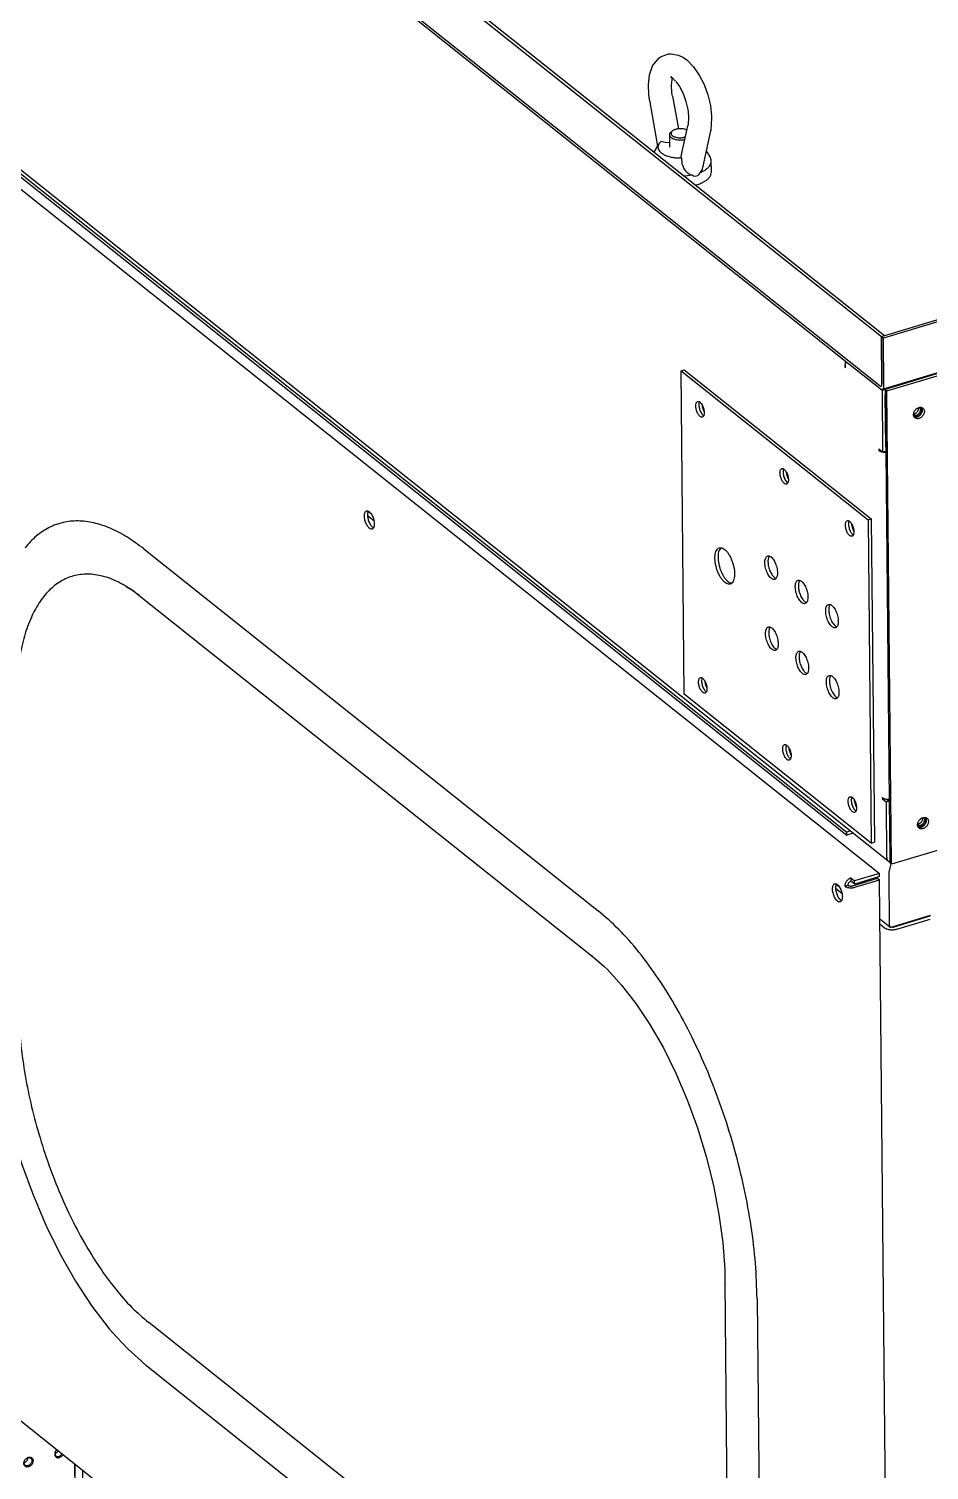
# Model space of a CAD drawing. Header units: millimetres. Extents: x -4653 to 8979, y -13943 to 4840.
# Drawn here: x 4780 to 5279, y -1899 to -1101 of the extents above; entities that cross this region are included whole.
import ezdxf

# ---------------------------------------------------------------- set-up
doc = ezdxf.new("R2010")
doc.units = ezdxf.units.MM

# ---------------------------------------------------------------- blocks, each defined once
blk = doc.blocks.new('GUARNIZIONE__258', base_point=(4756.93, -2059.38))
at = {"color": 7, "linetype": 'Continuous'}
for p, q in [((4773.79, -1394.48), (4771.58, -1398.08)), ((4775.08, -1392.53), (4773.79, -1394.48)), ((4843.68, -1388.91), (5095.41, -1589.39)), ((4771.58, -1398.08), (4766.13, -1410.26)), ((4766.13, -1410.26), (4761.93, -1423.58)), ((4833.95, -1409.86), (4837.63, -1411.93)), ((4837.63, -1411.93), (4838.86, -1412.84)), ((4838.86, -1412.84), (4841.18, -1414.7)), ((4841.18, -1414.7), (5092.91, -1615.18)), ((4761.93, -1423.58), (4758.95, -1438.01)), ((4758.93, -1438.21), (4757.47, -1453.47)), ((4758.95, -1438.01), (4758.93, -1438.21)), ((4757.34, -1457.34), (4756.93, -1469.76)), ((4757.41, -1456.21), (4757.34, -1457.34)), ((4757.47, -1453.47), (4757.41, -1456.21)), ((4758.54, -1632.23), (4756.93, -1469.76)), ((4774.26, -1641.19), (4772.66, -1478.72)), ((5092.91, -1615.18), (5098.45, -1620.02)), ((5098.45, -1620.02), (5100.53, -1621.9)), ((5100.53, -1621.9), (5105.33, -1627.25)), ((5105.33, -1627.25), (5108.35, -1630.45)), ((4758.54, -1632.23), (4758.8, -1637.17)), ((5108.35, -1630.45), (5116.29, -1640.57)), ((4758.8, -1637.17), (4758.9, -1638.01)), ((4758.9, -1638.01), (4758.97, -1640.65)), ((4758.97, -1640.65), (4760.28, -1657.92)), ((5116.29, -1640.57), (5124.04, -1652.21)), ((4760.28, -1657.92), (4762.68, -1675.62)), ((5124.04, -1652.21), (5131.44, -1665.15)), ((5131.44, -1665.15), (5138.37, -1679.17)), ((4762.68, -1675.62), (4766.14, -1693.55)), ((5138.37, -1679.17), (5144.7, -1694.05)), ((4766.14, -1693.55), (4770.6, -1711.51)), ((5144.7, -1694.05), (5150.34, -1709.56)), ((4770.6, -1711.51), (4776.03, -1729.28)), ((5150.34, -1709.56), (5155.19, -1725.45)), ((4776.03, -1729.28), (4782.34, -1746.65)), ((5155.19, -1725.45), (5159.17, -1741.48)), ((4782.34, -1746.65), (4789.48, -1763.43)), ((5159.17, -1741.48), (5162.24, -1757.4)), ((4789.48, -1763.43), (4797.35, -1779.4)), ((5162.24, -1757.4), (5164.34, -1772.96)), ((4797.35, -1779.4), (4805.89, -1794.41)), ((5164.34, -1772.96), (5165.44, -1787.91)), ((4805.89, -1794.41), (4815, -1808.28)), ((5165.56, -1792.91), (5165.43, -1795.08)), ((5165.43, -1795.08), (5167.03, -1957.55)), ((5165.44, -1787.91), (5165.56, -1792.91)), ((4815, -1808.28), (4824.61, -1820.87)), ((5183.36, -1804.14), (5184.96, -1966.61)), ((5098.14, -2017.84), (4846.41, -1817.37)), ((4824.61, -1820.87), (4828.37, -1825.08)), ((4828.37, -1825.08), (4834.81, -1831.94)), ((4834.81, -1831.94), (4842.38, -1838.6)), ((4842.38, -1838.6), (4845.39, -1841.52)), ((5097.13, -2042), (4845.39, -1841.52)), ((5167.11, -1961.29), (5166.81, -1971.09)), ((5167.03, -1957.55), (5167.11, -1961.29)), ((5166.81, -1971.09), (5165.43, -1983.23)), ((5165.42, -1983.39), (5163.41, -1994.23)), ((5165.43, -1983.23), (5165.42, -1983.39)), ((5163.41, -1994.23), (5160.6, -2003.36)), ((5159.76, -2005.1), (5158.37, -2007.93)), ((5160.6, -2003.36), (5159.76, -2005.1)), ((5097.13, -2042), (5100.24, -2044.05)), ((5100.24, -2044.05), (5102.77, -2045.92)), ((5102.77, -2045.92), (5114.09, -2052.88)), ((5114.09, -2052.88), (5114.89, -2053.34)), ((5114.89, -2053.34), (5116.82, -2054.1)), ((5116.82, -2054.1), (5118.96, -2054.96))]:
    blk.add_line(p, q, dxfattribs=at)
for points in [[(4843.68, -1388.91), (4834.27, -1382.28), (4824.99, -1377.46), (4815.95, -1374.51), (4807.26, -1373.46), (4799.02, -1374.34), (4791.32, -1377.12), (4784.26, -1381.77), (4777.93, -1388.25)], [(4838.32, -1412.48), (4829.46, -1407.24), (4820.83, -1404.03), (4812.56, -1402.9), (4804.79, -1403.86), (4797.63, -1406.92), (4791.2, -1412.01), (4785.6, -1419.05), (4780.92, -1427.94), (4777.24, -1438.53), (4774.61, -1450.66), (4773.08, -1464.13), (4772.66, -1478.72)], [(4839.96, -1413.57), (4840.55, -1414.16), (4841.18, -1414.7)], [(5183.36, -1804.14), (5182.43, -1784.51), (5180.04, -1764.04), (5176.22, -1743.08), (5171.05, -1721.98), (5164.6, -1701.11), (5157, -1680.82), (5148.37, -1661.47), (5138.86, -1643.37), (5128.63, -1626.85), (5117.85, -1612.18), (5106.72, -1599.62), (5095.41, -1589.39)], [(5091.7, -1614.04), (5092.28, -1614.63), (5092.91, -1615.18)], [(4774.26, -1641.19), (4775.03, -1657.29), (4776.99, -1674.09), (4780.12, -1691.29), (4784.36, -1708.59), (4789.65, -1725.72), (4795.88, -1742.36), (4802.96, -1758.24), (4810.77, -1773.08), (4819.16, -1786.63), (4828, -1798.66), (4837.13, -1808.97), (4846.41, -1817.37)], [(5165.43, -1795.08), (5165.48, -1795.76), (5165.64, -1796.43)], [(5167.03, -1957.55), (5167.09, -1958.23), (5167.25, -1958.9)], [(5114.89, -2053.34), (5124.64, -2057.23), (5134.04, -2058.95), (5142.95, -2058.5), (5151.27, -2055.87), (5158.86, -2051.1), (5165.65, -2044.26), (5171.52, -2035.44), (5176.4, -2024.75), (5180.23, -2012.35), (5182.96, -1998.4), (5184.54, -1983.08), (5184.96, -1966.61)], [(5098.14, -2017.84), (5107.9, -2024.49), (5117.46, -2028.72), (5126.62, -2030.47), (5135.22, -2029.7), (5143.09, -2026.41), (5150.08, -2020.69), (5156.05, -2012.63), (5160.9, -2002.38)]]:
    blk.add_spline(points, degree=3, dxfattribs=at)
blk = doc.blocks.new('MNTVETRI000041_A__259', base_point=(4756.93, -2059.38))
blk.add_blockref('GUARNIZIONE__258', (4756.93, -2059.38))
blk = doc.blocks.new('LAMIERA_Fe_Sp_2_SV_1465x1570_1_1__261', base_point=(4476.37, -1547.44))
at = {"color": 7, "linetype": 'Continuous'}
for p, q in [((4476.37, -943.03), (4476.63, -942.95)), ((4476.37, -943.03), (5233.12, -1545.7)), ((4476.37, -943.03), (4476.39, -944.78)), ((4476.39, -944.78), (5233.14, -1547.44)), ((5235.05, -1545.12), (5233.12, -1545.7)), ((5233.14, -1547.44), (5233.12, -1545.7)), ((5236.64, -1546.39), (5233.14, -1547.44))]:
    blk.add_line(p, q, dxfattribs=at)
blk = doc.blocks.new('PANNELLO_DISTRIBUZIONE_FILTRAZIONE_ARIA__262', base_point=(4476.37, -1554.81))
blk.add_blockref('LAMIERA_Fe_Sp_2_SV_1465x1570_1_1__261', (4476.37, -1547.44))
blk = doc.blocks.new('LAMIERA_Fe_Sp_2_SV_843x1075__267', base_point=(4704.58, -2280.32))
at = {"color": 7, "linetype": 'Continuous'}
for p, q in [((4722.23, -1147.5), (5251.08, -1568.66)), ((4967.86, -1368.45), (4968.13, -1368.09)), ((4970.81, -1377.22), (4969.77, -1376.38)), ((5235.32, -1571.15), (5237.39, -1572.8)), ((5235.32, -1571.15), (5235.34, -1572.9)), ((5236.39, -1575.47), (5250.08, -1571.33)), ((5251.08, -1568.66), (5237.39, -1572.8)), ((5251.1, -1570.41), (5237.41, -1574.55)), ((5237.43, -1576.29), (5251.11, -1572.16)), ((5250.08, -1571.33), (5251.11, -1572.16)), ((5251.1, -1570.41), (5251.08, -1568.66)), ((5258.03, -2272.69), (5251.11, -1572.16)), ((5227.1, -1574.91), (5227.37, -1574.54)), ((5231.93, -1575.68), (5233.65, -1575.16)), ((5237.41, -1574.55), (5235.34, -1572.9)), ((5237.41, -1574.55), (5237.39, -1572.8)), ((5230.06, -1583.67), (5229.01, -1582.84)), ((4753.41, -1854.09), (4935.22, -1998.88))]:
    blk.add_line(p, q, dxfattribs=at)
for points in [[(4970.14, -1377.93), (4970.63, -1377.63), (4971.01, -1377.04), (4971.25, -1376.22), (4971.34, -1375.2), (4971.26, -1374.05), (4971.04, -1372.84), (4970.67, -1371.63), (4970.19, -1370.49), (4969.61, -1369.49), (4968.97, -1368.7), (4968.32, -1368.14), (4967.68, -1367.87), (4967.1, -1367.88), (4966.6, -1368.19), (4966.22, -1368.78), (4965.98, -1369.6), (4965.9, -1370.62), (4965.97, -1371.77), (4966.19, -1372.98), (4966.56, -1374.19), (4967.05, -1375.33), (4967.62, -1376.33), (4968.26, -1377.12), (4968.91, -1377.68), (4969.55, -1377.95), (4970.14, -1377.93)], [(4967.86, -1368.45), (4967.67, -1369.26), (4967.61, -1370.23), (4967.69, -1371.3), (4967.9, -1372.43), (4968.23, -1373.56), (4968.67, -1374.63)], [(4968.67, -1374.63), (4969.19, -1375.58), (4969.77, -1376.38)], [(5235.32, -1571.15), (5234.65, -1571.42), (5234.01, -1571.81), (5233.43, -1572.31), (5232.91, -1572.9), (5232.49, -1573.56), (5232.18, -1574.26), (5231.99, -1574.98), (5231.93, -1575.68)], [(5229.38, -1584.39), (5229.87, -1584.08), (5230.25, -1583.5), (5230.49, -1582.68), (5230.58, -1581.66), (5230.51, -1580.51), (5230.28, -1579.29), (5229.92, -1578.08), (5229.43, -1576.95), (5228.85, -1575.95), (5228.22, -1575.15), (5227.56, -1574.6), (5226.92, -1574.32), (5226.34, -1574.34), (5225.84, -1574.65), (5225.47, -1575.23), (5225.23, -1576.06), (5225.14, -1577.07), (5225.21, -1578.22), (5225.44, -1579.44), (5225.8, -1580.65), (5226.29, -1581.79), (5226.87, -1582.78), (5227.5, -1583.58), (5228.16, -1584.13), (5228.8, -1584.41), (5229.38, -1584.39)], [(5227.1, -1574.91), (5226.91, -1575.72), (5226.85, -1576.68), (5226.93, -1577.76), (5227.14, -1578.89), (5227.47, -1580.01), (5227.91, -1581.08), (5228.43, -1582.04), (5229.01, -1582.84)], [(5231.93, -1575.68), (5232.4, -1575.98), (5232.99, -1576.23), (5233.66, -1576.42), (5234.4, -1576.54), (5235.18, -1576.59), (5235.96, -1576.56), (5236.72, -1576.46), (5237.43, -1576.29)], [(5235.34, -1572.9), (5234.9, -1573.09), (5234.49, -1573.39), (5234.13, -1573.77), (5233.87, -1574.22), (5233.7, -1574.69), (5233.65, -1575.16)], [(5233.65, -1575.16), (5233.97, -1575.36), (5234.39, -1575.5), (5234.88, -1575.59), (5235.4, -1575.62), (5235.91, -1575.57), (5236.39, -1575.47)]]:
    blk.add_spline(points, degree=3, dxfattribs=at)
blk = doc.blocks.new('CARTER_LATERALE_DX_CON_FORO_VETRO_FISSO__268', base_point=(4704.58, -2280.32))
blk.add_blockref('LAMIERA_Fe_Sp_2_SV_843x1075__267', (4704.58, -2280.32))
blk = doc.blocks.new('LAMIERA_Fe_Sp_2_SV_1500x1611__271', base_point=(4792.58, -1300.74))
at = {"color": 7, "linetype": 'Continuous'}
for p, q in [((6536.33, -884.42), (5253.29, -1272.31)), ((6535.29, -883.59), (5253.97, -1270.97)), ((6535.67, -912.8), (5252.64, -1300.69)), ((4792.58, -933.14), (5251.5, -1298.61)), ((5232.35, -1285.1), (4792.59, -934.88)), ((5253.97, -1270.97), (5252.26, -1271.48)), ((5252.52, -1297.69), (5252.26, -1271.48)), ((5252.26, -1271.48), (5253.29, -1272.31)), ((5253.55, -1298.51), (5253.29, -1272.31)), ((5251.52, -1300.36), (5232.35, -1285.1))]:
    blk.add_line(p, q, dxfattribs=at)
for points in [[(5251.5, -1298.61), (5251.77, -1298.76), (5252.01, -1298.79), (5252.23, -1298.68), (5252.39, -1298.45), (5252.49, -1298.11), (5252.52, -1297.69)], [(5251.52, -1300.36), (5251.81, -1300.56), (5252.1, -1300.68), (5252.38, -1300.73), (5252.64, -1300.69)], [(5252.64, -1300.69), (5253.03, -1300.45), (5253.32, -1299.98), (5253.5, -1299.32), (5253.55, -1298.51)]]:
    blk.add_spline(points, degree=3, dxfattribs=at)
blk = doc.blocks.new('LAMIERA_Fe_Sp_2_SV_32x1546__274', base_point=(4451.48, -1298.8))
at = {"color": 7, "linetype": 'Continuous'}
for p, q in [((4451.48, -633.76), (4453.19, -633.24)), ((4451.48, -633.76), (4451.74, -659.96)), ((5252.26, -1271.48), (4451.48, -633.76)), ((5253.97, -1270.97), (4453.19, -633.24)), ((4452.79, -662.54), (4792.58, -933.14)), ((4792.58, -933.14), (5251.5, -1298.61)), ((5253.97, -1270.97), (5252.26, -1271.48)), ((5252.26, -1271.48), (5252.52, -1297.69))]:
    blk.add_line(p, q, dxfattribs=at)
for points in [[(4451.74, -659.96), (4451.77, -660.44), (4451.88, -660.95), (4452.05, -661.44), (4452.27, -661.89), (4452.52, -662.26), (4452.79, -662.54)], [(5251.5, -1298.61), (5251.61, -1298.68), (5251.79, -1298.77), (5251.9, -1298.8), (5252.06, -1298.78)], [(5252.06, -1298.78), (5252.25, -1298.66), (5252.4, -1298.42), (5252.49, -1298.09), (5252.52, -1297.69)]]:
    blk.add_spline(points, degree=3, dxfattribs=at)
blk = doc.blocks.new('LAMIERA_SOPRA_MACCHINA_VENTILATORE_MANDATA__275', base_point=(4450.44, -1300.74))
for name, p in [('LAMIERA_Fe_Sp_2_SV_32x1546__274', (4451.48, -1298.8)), ('LAMIERA_Fe_Sp_2_SV_1500x1611__271', (4792.58, -1300.74))]:
    blk.add_blockref(name, p)
blk = doc.blocks.new('LAMIERA_Fe_Sp_3_SV_1496x119__278', base_point=(5256.2, -1560.96))
at = {"color": 7, "linetype": 'Continuous'}
for p, q in [((5256.2, -1527.53), (5256.5, -1527.77)), ((5256.5, -1527.77), (5256.51, -1528.64)), ((5256.51, -1528.64), (5256.81, -1559.22)), ((5274.98, -1537.81), (5275.05, -1538.26)), ((5276.05, -1537.61), (5276.35, -1537.87)), ((5272.57, -1541.81), (5272.27, -1541.55)), ((5272.63, -1541.16), (5272.32, -1541.16)), ((5272.55, -1542.43), (5272.34, -1542.25)), ((5256.81, -1559.22), (5256.83, -1560.96))]:
    blk.add_line(p, q, dxfattribs=at)
for points in [[(5272.55, -1542.43), (5273.06, -1542.62), (5273.63, -1542.67), (5274.24, -1542.56), (5274.84, -1542.3), (5275.41, -1541.91), (5275.91, -1541.41), (5276.32, -1540.83), (5276.6, -1540.19), (5276.75, -1539.54), (5276.76, -1538.92), (5276.63, -1538.35), (5276.35, -1537.87)], [(5272.57, -1541.81), (5273.04, -1541.98), (5273.57, -1542), (5274.12, -1541.87), (5274.67, -1541.59), (5275.17, -1541.18), (5275.58, -1540.67), (5275.88, -1540.11), (5276.05, -1539.51), (5276.08, -1538.93), (5275.96, -1538.41), (5275.71, -1537.97), (5275.33, -1537.66)], [(5272.63, -1541.16), (5273.09, -1541.04), (5273.54, -1540.82), (5273.96, -1540.52), (5274.33, -1540.14), (5274.64, -1539.7), (5274.87, -1539.23), (5275.01, -1538.74), (5275.05, -1538.26)]]:
    blk.add_spline(points, degree=3, dxfattribs=at)
blk = doc.blocks.new('TUBO_Q_40x40x3_L_1496__282', base_point=(5254.29, -1332.55))
at = {"color": 7, "linetype": 'Continuous'}
for p, q in [((5254.58, -1332.55), (5254.29, -1303.72)), ((5272.74, -1310.7), (5272.79, -1310.85)), ((5273.11, -1310.59), (5273.31, -1310.71))]:
    blk.add_line(p, q, dxfattribs=at)
for points in [[(5270.05, -1315.14), (5270.45, -1315.4), (5270.93, -1315.54), (5271.45, -1315.56), (5272, -1315.45), (5272.54, -1315.23), (5273.06, -1314.9), (5273.53, -1314.47), (5273.93, -1313.96)], [(5270.09, -1314.08), (5270.49, -1314.04), (5270.9, -1313.92), (5271.3, -1313.72), (5271.67, -1313.45), (5272.01, -1313.12), (5272.3, -1312.74)], [(5270.11, -1314.55), (5270.45, -1314.76), (5270.84, -1314.88), (5271.28, -1314.9), (5271.73, -1314.81), (5272.19, -1314.62), (5272.62, -1314.35), (5273.01, -1313.99), (5273.34, -1313.57)], [(5272.3, -1312.74), (5272.56, -1312.28), (5272.73, -1311.8), (5272.81, -1311.31), (5272.79, -1310.85)], [(5273.34, -1313.57), (5273.62, -1313.05), (5273.79, -1312.51), (5273.85, -1311.98), (5273.78, -1311.48), (5273.6, -1311.05), (5273.31, -1310.71)], [(5273.93, -1313.96), (5274.26, -1313.35), (5274.47, -1312.7), (5274.54, -1312.06), (5274.46, -1311.46), (5274.24, -1310.94), (5273.89, -1310.53)]]:
    blk.add_spline(points, degree=3, dxfattribs=at)
blk = doc.blocks.new('LAMIERA_Fe_Sp_2_SV_1496x300__283', base_point=(5254.26, -1563.54))
at = {"color": 7, "linetype": 'Continuous'}
for p, q in [((6533.87, -913.81), (5254.26, -1300.67)), ((5255.3, -1301.49), (6534.91, -914.63)), ((6502.85, -1187.15), (5257.88, -1563.54)), ((5254.26, -1300.67), (5255.3, -1301.49)), ((5254.26, -1300.67), (5254.6, -1334.73)), ((5257.88, -1563.54), (5255.3, -1301.49)), ((5270.75, -1315.99), (5270.39, -1315.86)), ((5274.58, -1310.63), (5274.83, -1311.1)), ((5254.6, -1334.73), (5256.51, -1528.64)), ((5256.51, -1528.64), (5256.81, -1559.22)), ((5276.82, -1537.73), (5277.07, -1538.21)), ((5272.99, -1543.1), (5272.63, -1542.97)), ((5256.81, -1559.22), (5256.83, -1560.96)), ((5256.83, -1560.96), (5256.84, -1562.2)), ((5256.84, -1562.2), (5256.85, -1562.71)), ((5257.88, -1563.54), (5256.85, -1562.71))]:
    blk.add_line(p, q, dxfattribs=at)
for points in [[(5275.19, -1310.92), (5274.63, -1310.61), (5273.98, -1310.48), (5273.28, -1310.53), (5272.56, -1310.76), (5271.86, -1311.16), (5271.23, -1311.71), (5270.71, -1312.37), (5270.31, -1313.1), (5270.08, -1313.87), (5270.01, -1314.62), (5270.12, -1315.32), (5270.4, -1315.93), (5270.82, -1316.4), (5271.38, -1316.71), (5272.03, -1316.84), (5272.73, -1316.79), (5273.46, -1316.56), (5274.15, -1316.16), (5274.78, -1315.61), (5275.3, -1314.95), (5275.7, -1314.22), (5275.93, -1313.45), (5276, -1312.69), (5275.89, -1311.99), (5275.61, -1311.39), (5275.19, -1310.92)], [(5270.75, -1315.99), (5271.43, -1316.01), (5272.14, -1315.84), (5272.84, -1315.51), (5273.49, -1315.03), (5274.06, -1314.42), (5274.5, -1313.73)], [(5274.5, -1313.73), (5274.78, -1313.05), (5274.94, -1312.37), (5274.95, -1311.71), (5274.83, -1311.1)], [(5277.43, -1538.03), (5276.87, -1537.72), (5276.22, -1537.58), (5275.52, -1537.63), (5274.8, -1537.86), (5274.1, -1538.27), (5273.47, -1538.81), (5272.95, -1539.47), (5272.55, -1540.21), (5272.32, -1540.98), (5272.25, -1541.73), (5272.36, -1542.43), (5272.64, -1543.03), (5273.07, -1543.5), (5273.62, -1543.81), (5274.27, -1543.95), (5274.97, -1543.9), (5275.7, -1543.66), (5276.39, -1543.26), (5277.02, -1542.72), (5277.55, -1542.06), (5277.94, -1541.32), (5278.17, -1540.55), (5278.24, -1539.8), (5278.13, -1539.1), (5277.85, -1538.5), (5277.43, -1538.03)], [(5276.74, -1540.83), (5277.03, -1540.16), (5277.18, -1539.48), (5277.19, -1538.82), (5277.07, -1538.21)], [(5272.99, -1543.1), (5273.67, -1543.11), (5274.38, -1542.95), (5275.08, -1542.62), (5275.73, -1542.13), (5276.3, -1541.53), (5276.74, -1540.83)]]:
    blk.add_spline(points, degree=3, dxfattribs=at)
blk = doc.blocks.new('LAMIERA_Fe_Fe_Sp_2_Sv_205x200_FORATO__284', base_point=(5141.27, -1551.83))
at = {"color": 7, "linetype": 'Continuous'}
for p, q in [((5141.27, -1290.27), (5142.98, -1289.75)), ((5143.03, -1469.33), (5141.27, -1290.27)), ((5141.27, -1290.27), (5244.86, -1372.76)), ((5142.98, -1289.75), (5246.57, -1372.25)), ((5244.86, -1372.76), (5246.57, -1372.25)), ((5246.57, -1372.25), (5248.33, -1551.31)), ((5244.86, -1372.76), (5246.62, -1551.83)), ((5163.34, -1388.47), (5162.23, -1389.96)), ((5168.47, -1407.75), (5169.29, -1407.74)), ((5193.54, -1405.11), (5193.92, -1405.18)), ((5210.37, -1418.51), (5210.75, -1418.58)), ((5227.21, -1431.92), (5227.58, -1431.99)), ((5193.93, -1444.41), (5194.3, -1444.48)), ((5210.76, -1457.82), (5211.14, -1457.89)), ((5246.62, -1551.83), (5143.03, -1469.33)), ((5227.59, -1471.23), (5227.97, -1471.29)), ((5246.62, -1551.83), (5248.33, -1551.31))]:
    blk.add_line(p, q, dxfattribs=at)
for points in [[(5150.45, -1307.31), (5150.03, -1307.58), (5149.7, -1308.08), (5149.5, -1308.78), (5149.42, -1309.65), (5149.49, -1310.64), (5149.68, -1311.68), (5149.99, -1312.72), (5150.41, -1313.69), (5150.9, -1314.55), (5151.45, -1315.23), (5152.01, -1315.71), (5152.56, -1315.94), (5153.06, -1315.93), (5153.48, -1315.66), (5153.81, -1315.16), (5154.01, -1314.46), (5154.09, -1313.59), (5154.03, -1312.6), (5153.83, -1311.56), (5153.52, -1310.52), (5153.1, -1309.55), (5152.61, -1308.69), (5152.06, -1308.01), (5151.5, -1307.53), (5150.95, -1307.3), (5150.45, -1307.31)], [(5151.48, -1307.42), (5151.29, -1307.92), (5151.17, -1308.54), (5151.14, -1309.25), (5151.19, -1310.02), (5151.32, -1310.84), (5151.53, -1311.67)], [(5151.53, -1311.67), (5151.81, -1312.47), (5152.15, -1313.23), (5152.53, -1313.91), (5152.95, -1314.48), (5153.39, -1314.94), (5153.84, -1315.26)], [(5199.67, -1353.05), (5200.1, -1352.78), (5200.42, -1352.28), (5200.63, -1351.58), (5200.7, -1350.71), (5200.64, -1349.72), (5200.44, -1348.68), (5200.13, -1347.64), (5199.71, -1346.67), (5199.22, -1345.81), (5198.68, -1345.13), (5198.11, -1344.65), (5197.57, -1344.42), (5197.07, -1344.43), (5196.64, -1344.7), (5196.32, -1345.2), (5196.11, -1345.9), (5196.04, -1346.77), (5196.1, -1347.76), (5196.29, -1348.8), (5196.61, -1349.84), (5197.02, -1350.81), (5197.52, -1351.67), (5198.06, -1352.35), (5198.62, -1352.83), (5199.17, -1353.06), (5199.67, -1353.05)], [(5198.1, -1344.54), (5197.86, -1345.18), (5197.76, -1346), (5197.78, -1346.95), (5197.93, -1347.96), (5198.2, -1348.99), (5198.58, -1349.98)], [(5198.58, -1349.98), (5199, -1350.78), (5199.46, -1351.47), (5199.95, -1352.01), (5200.45, -1352.38)], [(5235.93, -1381.92), (5236.35, -1381.66), (5236.68, -1381.16), (5236.88, -1380.45), (5236.96, -1379.58), (5236.9, -1378.6), (5236.7, -1377.55), (5236.39, -1376.52), (5235.97, -1375.54), (5235.48, -1374.69), (5234.93, -1374), (5234.37, -1373.53), (5233.82, -1373.29), (5233.32, -1373.31), (5232.9, -1373.57), (5232.57, -1374.07), (5232.37, -1374.78), (5232.3, -1375.65), (5232.36, -1376.63), (5232.55, -1377.68), (5232.86, -1378.72), (5233.28, -1379.69), (5233.77, -1380.54), (5234.32, -1381.23), (5234.88, -1381.7), (5235.43, -1381.94), (5235.93, -1381.92)], [(5234.36, -1373.41), (5234.13, -1374.03), (5234.02, -1374.81), (5234.03, -1375.7), (5234.15, -1376.67), (5234.4, -1377.66), (5234.74, -1378.62), (5235.17, -1379.51), (5235.65, -1380.26), (5236.18, -1380.86), (5236.71, -1381.25)], [(5162.42, -1388.31), (5161.55, -1388.81), (5160.85, -1389.73), (5160.35, -1391.03), (5160.07, -1392.65), (5160.03, -1394.52), (5160.23, -1396.55), (5160.65, -1398.67), (5161.29, -1400.77), (5162.11, -1402.76), (5163.07, -1404.57), (5164.14, -1406.1), (5165.27, -1407.29), (5166.4, -1408.1), (5167.49, -1408.48), (5168.5, -1408.41), (5169.37, -1407.91), (5170.07, -1406.99), (5170.57, -1405.69), (5170.85, -1404.07), (5170.89, -1402.21), (5170.69, -1400.17), (5170.26, -1398.06), (5169.63, -1395.95), (5168.81, -1393.96), (5167.85, -1392.15), (5166.78, -1390.62), (5165.65, -1389.43), (5164.52, -1388.62), (5163.42, -1388.25), (5162.42, -1388.31)], [(5162.23, -1389.96), (5161.89, -1391.29), (5161.74, -1392.84), (5161.78, -1394.57), (5162, -1396.41), (5162.4, -1398.3), (5162.97, -1400.18), (5163.69, -1401.97), (5164.53, -1403.62), (5165.46, -1405.07), (5166.45, -1406.27), (5167.46, -1407.17), (5168.47, -1407.75)], [(5189.21, -1392.87), (5188.61, -1393.23), (5188.15, -1393.89), (5187.83, -1394.83), (5187.68, -1395.99), (5187.7, -1397.32), (5187.9, -1398.75), (5188.26, -1400.21), (5188.77, -1401.63), (5189.4, -1402.93), (5190.11, -1404.05), (5190.88, -1404.93), (5191.67, -1405.53), (5192.42, -1405.83), (5193.12, -1405.79), (5193.71, -1405.44), (5194.18, -1404.77), (5194.5, -1403.84), (5194.65, -1402.68), (5194.62, -1401.35), (5194.43, -1399.92), (5194.06, -1398.46), (5193.56, -1397.04), (5192.93, -1395.74), (5192.21, -1394.62), (5191.44, -1393.73), (5190.66, -1393.13), (5189.9, -1392.84), (5189.21, -1392.87)], [(5190.14, -1392.83), (5189.77, -1393.56), (5189.51, -1394.46), (5189.39, -1395.53), (5189.41, -1396.73), (5189.57, -1398.03), (5189.88, -1399.35), (5190.3, -1400.66), (5190.83, -1401.88), (5191.45, -1402.98), (5192.12, -1403.91), (5192.83, -1404.63), (5193.54, -1405.11)], [(5206.04, -1406.28), (5205.45, -1406.64), (5204.98, -1407.3), (5204.66, -1408.23), (5204.51, -1409.4), (5204.54, -1410.73), (5204.74, -1412.16), (5205.1, -1413.62), (5205.6, -1415.03), (5206.23, -1416.33), (5206.95, -1417.45), (5207.72, -1418.34), (5208.5, -1418.94), (5209.26, -1419.23), (5209.95, -1419.2), (5210.55, -1418.84), (5211.02, -1418.18), (5211.33, -1417.24), (5211.48, -1416.08), (5211.46, -1414.75), (5211.26, -1413.32), (5210.9, -1411.86), (5210.39, -1410.45), (5209.76, -1409.15), (5209.05, -1408.03), (5208.28, -1407.15), (5207.5, -1406.57), (5206.75, -1406.27), (5206.04, -1406.28)], [(5206.99, -1406.3), (5206.6, -1406.97), (5206.34, -1407.86), (5206.22, -1408.93), (5206.24, -1410.14), (5206.41, -1411.43), (5206.71, -1412.76), (5207.14, -1414.06), (5207.67, -1415.29), (5208.28, -1416.39), (5208.96, -1417.32), (5209.66, -1418.03), (5210.37, -1418.51)], [(5222.88, -1419.68), (5222.28, -1420.04), (5221.81, -1420.7), (5221.5, -1421.64), (5221.35, -1422.8), (5221.37, -1424.13), (5221.57, -1425.56), (5221.93, -1427.02), (5222.44, -1428.44), (5223.07, -1429.74), (5223.78, -1430.86), (5224.55, -1431.74), (5225.33, -1432.35), (5226.09, -1432.64), (5226.79, -1432.61), (5227.38, -1432.25), (5227.85, -1431.59), (5228.17, -1430.65), (5228.32, -1429.49), (5228.29, -1428.16), (5228.09, -1426.73), (5227.73, -1425.27), (5227.22, -1423.85), (5226.6, -1422.55), (5225.88, -1421.43), (5225.11, -1420.55), (5224.33, -1419.94), (5223.57, -1419.65), (5222.88, -1419.68)], [(5223.81, -1419.64), (5223.48, -1420.26), (5223.24, -1421), (5223.09, -1421.86), (5223.05, -1422.84), (5223.11, -1423.91), (5223.28, -1425.03)], [(5223.28, -1425.03), (5223.65, -1426.54), (5224.19, -1428.01), (5224.84, -1429.34), (5225.6, -1430.48), (5226.4, -1431.35), (5227.21, -1431.92)], [(5189.6, -1432.18), (5189, -1432.54), (5188.53, -1433.2), (5188.22, -1434.14), (5188.07, -1435.3), (5188.09, -1436.63), (5188.29, -1438.06), (5188.65, -1439.52), (5189.16, -1440.93), (5189.79, -1442.23), (5190.5, -1443.35), (5191.27, -1444.24), (5192.05, -1444.84), (5192.81, -1445.13), (5193.5, -1445.1), (5194.1, -1444.74), (5194.57, -1444.08), (5194.89, -1443.14), (5195.04, -1441.98), (5195.01, -1440.65), (5194.81, -1439.22), (5194.45, -1437.76), (5193.94, -1436.35), (5193.32, -1435.05), (5192.6, -1433.93), (5191.83, -1433.04), (5191.05, -1432.44), (5190.29, -1432.15), (5189.6, -1432.18)], [(5190.53, -1432.14), (5190.2, -1432.76), (5189.96, -1433.49), (5189.81, -1434.36), (5189.77, -1435.34), (5189.83, -1436.4), (5190, -1437.52)], [(5190, -1437.52), (5190.37, -1439.04), (5190.91, -1440.5), (5191.56, -1441.84), (5192.32, -1442.97), (5193.12, -1443.85), (5193.93, -1444.41)], [(5206.43, -1445.59), (5205.84, -1445.94), (5205.37, -1446.61), (5205.05, -1447.54), (5204.9, -1448.7), (5204.92, -1450.03), (5205.12, -1451.46), (5205.49, -1452.92), (5205.99, -1454.34), (5206.62, -1455.64), (5207.34, -1456.76), (5208.1, -1457.64), (5208.89, -1458.25), (5209.64, -1458.54), (5210.34, -1458.51), (5210.94, -1458.15), (5211.4, -1457.49), (5211.72, -1456.55), (5211.87, -1455.39), (5211.85, -1454.06), (5211.65, -1452.63), (5211.29, -1451.17), (5210.78, -1449.75), (5210.15, -1448.45), (5209.44, -1447.33), (5208.67, -1446.45), (5207.89, -1445.88), (5207.13, -1445.58), (5206.43, -1445.59)], [(5207.38, -1445.61), (5206.99, -1446.28), (5206.73, -1447.17), (5206.61, -1448.24), (5206.63, -1449.45), (5206.8, -1450.74), (5207.1, -1452.07), (5207.52, -1453.37), (5208.06, -1454.6), (5208.67, -1455.7), (5209.35, -1456.62), (5210.05, -1457.34), (5210.76, -1457.82)], [(5151.96, -1460.17), (5151.54, -1460.44), (5151.21, -1460.94), (5151.01, -1461.64), (5150.93, -1462.51), (5150.99, -1463.5), (5151.19, -1464.54), (5151.5, -1465.58), (5151.92, -1466.55), (5152.41, -1467.41), (5152.96, -1468.09), (5153.52, -1468.56), (5154.07, -1468.8), (5154.57, -1468.79), (5154.99, -1468.52), (5155.32, -1468.02), (5155.52, -1467.32), (5155.59, -1466.44), (5155.53, -1465.46), (5155.34, -1464.42), (5155.03, -1463.38), (5154.61, -1462.4), (5154.12, -1461.55), (5153.57, -1460.87), (5153.01, -1460.39), (5152.46, -1460.16), (5151.96, -1460.17)], [(5152.99, -1460.27), (5152.77, -1460.89), (5152.65, -1461.67), (5152.66, -1462.57), (5152.79, -1463.53), (5153.03, -1464.53), (5153.38, -1465.49), (5153.8, -1466.37), (5154.29, -1467.13), (5154.81, -1467.72), (5155.34, -1468.12)], [(5223.27, -1458.99), (5222.67, -1459.35), (5222.2, -1460.01), (5221.88, -1460.95), (5221.73, -1462.11), (5221.76, -1463.44), (5221.96, -1464.87), (5222.32, -1466.33), (5222.83, -1467.75), (5223.45, -1469.05), (5224.17, -1470.17), (5224.94, -1471.05), (5225.72, -1471.65), (5226.48, -1471.95), (5227.17, -1471.91), (5227.77, -1471.56), (5228.24, -1470.89), (5228.56, -1469.96), (5228.71, -1468.8), (5228.68, -1467.47), (5228.48, -1466.04), (5228.12, -1464.58), (5227.61, -1463.16), (5226.99, -1461.86), (5226.27, -1460.74), (5225.5, -1459.86), (5224.73, -1459.28), (5223.97, -1458.99), (5223.27, -1458.99)], [(5224.21, -1459.01), (5223.87, -1459.58), (5223.62, -1460.3), (5223.48, -1461.17), (5223.43, -1462.15), (5223.5, -1463.22), (5223.66, -1464.34)], [(5223.66, -1464.34), (5224.04, -1465.85), (5224.57, -1467.31), (5225.23, -1468.65), (5225.98, -1469.78), (5226.79, -1470.66), (5227.59, -1471.23)], [(5201.18, -1505.91), (5201.6, -1505.64), (5201.93, -1505.14), (5202.13, -1504.44), (5202.21, -1503.57), (5202.15, -1502.58), (5201.95, -1501.54), (5201.64, -1500.5), (5201.22, -1499.53), (5200.73, -1498.67), (5200.18, -1497.99), (5199.62, -1497.51), (5199.07, -1497.28), (5198.57, -1497.29), (5198.15, -1497.56), (5197.82, -1498.06), (5197.62, -1498.76), (5197.55, -1499.63), (5197.61, -1500.62), (5197.8, -1501.66), (5198.11, -1502.7), (5198.53, -1503.67), (5199.03, -1504.53), (5199.57, -1505.21), (5200.13, -1505.69), (5200.68, -1505.92), (5201.18, -1505.91)], [(5199.61, -1497.4), (5199.37, -1498.04), (5199.26, -1498.86), (5199.29, -1499.8), (5199.44, -1500.82), (5199.71, -1501.85), (5200.09, -1502.84)], [(5200.09, -1502.84), (5200.5, -1503.64), (5200.97, -1504.33), (5201.46, -1504.87), (5201.96, -1505.24)], [(5237.44, -1534.78), (5237.86, -1534.52), (5238.19, -1534.02), (5238.39, -1533.31), (5238.47, -1532.44), (5238.4, -1531.46), (5238.21, -1530.41), (5237.9, -1529.38), (5237.48, -1528.4), (5236.99, -1527.55), (5236.44, -1526.86), (5235.88, -1526.39), (5235.33, -1526.15), (5234.83, -1526.17), (5234.41, -1526.43), (5234.08, -1526.93), (5233.88, -1527.64), (5233.8, -1528.51), (5233.86, -1529.49), (5234.06, -1530.54), (5234.37, -1531.57), (5234.79, -1532.55), (5235.28, -1533.4), (5235.83, -1534.09), (5236.39, -1534.56), (5236.94, -1534.8), (5237.44, -1534.78)], [(5235.86, -1526.27), (5235.63, -1526.92), (5235.52, -1527.74), (5235.54, -1528.68), (5235.7, -1529.7), (5235.97, -1530.73), (5236.35, -1531.71)], [(5236.35, -1531.71), (5236.76, -1532.52), (5237.23, -1533.21), (5237.72, -1533.75), (5238.22, -1534.11)]]:
    blk.add_spline(points, degree=3, dxfattribs=at)
blk = doc.blocks.new('LAMIERA_Fe_Sp_2_SV_1572x428_SX__285', base_point=(4451.8, -1562.2))
at = {"color": 7, "linetype": 'Continuous'}
for p, q in [((5256.03, -1561.83), (4569.79, -1015.32)), ((5231.87, -1288.18), (5232.38, -1288.02)), ((5231.87, -1288.18), (5232.39, -1288.59)), ((5232.39, -1288.59), (5232.35, -1285.1)), ((5251.52, -1300.36), (5232.35, -1285.1)), ((5252.55, -1301.18), (5251.52, -1300.36)), ((5254.26, -1300.67), (5252.55, -1301.18)), ((5253.84, -1300.33), (5254.26, -1300.67)), ((5254.26, -1300.67), (5254.6, -1334.73)), ((5252.55, -1301.18), (5252.89, -1335.25)), ((5152.89, -1309.18), (5152.95, -1309.91)), ((5153.68, -1312.34), (5154.05, -1313.02)), ((5250.82, -1333.6), (5252.89, -1335.25)), ((5250.82, -1333.6), (5250.82, -1334.47)), ((5250.82, -1334.47), (5251.61, -1334.23)), ((5252.89, -1335.25), (5254.6, -1334.73)), ((5199.56, -1347.03), (5199.5, -1346.3)), ((5200.66, -1350.14), (5200.29, -1349.46)), ((5235.82, -1375.91), (5235.76, -1375.18)), ((5236.92, -1379.02), (5236.55, -1378.34)), ((5154.39, -1462.04), (5154.46, -1462.77)), ((5155.19, -1465.2), (5155.55, -1465.88)), ((5201.07, -1499.89), (5201.01, -1499.16)), ((5202.17, -1503), (5201.8, -1502.32)), ((5237.33, -1528.77), (5237.27, -1528.04)), ((5238.42, -1531.88), (5238.06, -1531.2)), ((5252.72, -1526.64), (5252.73, -1527.51)), ((5252.73, -1527.51), (5253.82, -1527.18)), ((5254.8, -1529.16), (5252.73, -1527.51)), ((5256.51, -1528.64), (5254.8, -1529.16)), ((5254.8, -1529.16), (5255.1, -1559.73)), ((5255.03, -1527.46), (5256.51, -1528.64)), ((5256.51, -1528.64), (5256.81, -1559.22)), ((5256.21, -1561.96), (5256.84, -1562.2))]:
    blk.add_line(p, q, dxfattribs=at)
for points in [[(5232.39, -1286.12), (5232.16, -1286.63), (5232, -1287.15), (5231.9, -1287.67), (5231.87, -1288.18)], [(5151.48, -1307.42), (5151.26, -1308.03), (5151.15, -1308.81), (5151.16, -1309.71), (5151.28, -1310.67), (5151.53, -1311.67), (5151.87, -1312.63), (5152.3, -1313.51), (5152.78, -1314.27), (5153.31, -1314.86), (5153.84, -1315.26)], [(5152.95, -1309.91), (5153.07, -1310.53), (5153.24, -1311.15)], [(5153.24, -1311.15), (5153.44, -1311.76), (5153.68, -1312.34)], [(5250.82, -1334.47), (5251.28, -1334.77), (5251.84, -1335.01), (5252.49, -1335.2), (5253.2, -1335.32), (5253.95, -1335.38), (5254.71, -1335.37)], [(5198.1, -1344.54), (5197.87, -1345.15), (5197.76, -1345.93), (5197.77, -1346.83), (5197.9, -1347.8), (5198.14, -1348.79), (5198.48, -1349.75), (5198.91, -1350.63), (5199.4, -1351.39), (5199.92, -1351.98), (5200.45, -1352.38)], [(5199.56, -1347.03), (5199.69, -1347.65), (5199.85, -1348.27), (5200.05, -1348.88), (5200.29, -1349.46)], [(5234.36, -1373.41), (5234.13, -1374.03), (5234.02, -1374.81), (5234.03, -1375.7), (5234.15, -1376.67), (5234.4, -1377.66), (5234.74, -1378.62), (5235.17, -1379.51), (5235.65, -1380.26), (5236.18, -1380.86), (5236.71, -1381.25)], [(5235.82, -1375.91), (5235.94, -1376.53), (5236.11, -1377.14), (5236.31, -1377.75), (5236.55, -1378.34)], [(5152.99, -1460.27), (5152.77, -1460.89), (5152.65, -1461.67), (5152.66, -1462.57), (5152.79, -1463.53), (5153.03, -1464.53), (5153.38, -1465.49), (5153.8, -1466.37), (5154.29, -1467.13), (5154.81, -1467.72), (5155.34, -1468.12)], [(5154.46, -1462.77), (5154.58, -1463.39), (5154.75, -1464.01)], [(5154.75, -1464.01), (5154.95, -1464.62), (5155.19, -1465.2)], [(5199.61, -1497.4), (5199.37, -1498.04), (5199.26, -1498.86), (5199.29, -1499.8), (5199.44, -1500.82), (5199.71, -1501.85), (5200.09, -1502.84)], [(5201.07, -1499.89), (5201.19, -1500.51), (5201.36, -1501.13), (5201.56, -1501.74), (5201.8, -1502.32)], [(5200.09, -1502.84), (5200.5, -1503.64), (5200.97, -1504.33), (5201.46, -1504.87), (5201.96, -1505.24)], [(5235.86, -1526.27), (5235.64, -1526.89), (5235.53, -1527.67), (5235.53, -1528.56), (5235.66, -1529.53), (5235.91, -1530.52), (5236.25, -1531.48), (5236.67, -1532.37), (5237.16, -1533.12), (5237.68, -1533.72), (5238.22, -1534.11)], [(5237.33, -1528.77), (5237.45, -1529.39), (5237.62, -1530), (5237.82, -1530.61), (5238.06, -1531.2)], [(5252.72, -1526.64), (5253.17, -1526.93), (5253.74, -1527.18), (5254.38, -1527.37), (5255.1, -1527.49), (5255.84, -1527.55), (5256.6, -1527.53)], [(5255.1, -1559.73), (5255.17, -1560.36), (5255.35, -1560.93), (5255.64, -1561.43), (5256.03, -1561.83)], [(5256.03, -1561.83), (5256.12, -1561.89), (5256.21, -1561.96)]]:
    blk.add_spline(points, degree=3, dxfattribs=at)
blk = doc.blocks.new('CASSONE_DISTANZIALE_MANDATA_ARIA__287', base_point=(4451.8, -1563.54))
for name, p in [('LAMIERA_Fe_Sp_2_SV_1572x428_SX__285', (4451.8, -1562.2)), ('LAMIERA_Fe_Sp_2_SV_1496x300__283', (5254.26, -1563.54)), ('TUBO_Q_40x40x3_L_1496__282', (5254.29, -1332.55)), ('LAMIERA_Fe_Sp_3_SV_1496x119__278', (5256.2, -1560.96)), ('LAMIERA_Fe_Fe_Sp_2_Sv_205x200_FORATO__284', (5141.27, -1551.83))]:
    blk.add_blockref(name, p)
blk = doc.blocks.new('BARRA_FILETTATA_M12_L_400_2__288', base_point=(5134.86, -1166.43))
at = {"color": 7, "linetype": 'Continuous'}
for p, q in [((5143.66, -1156.66), (5144.49, -1157.05)), ((5134.87, -1159.59), (5134.93, -1166.43)), ((5135.93, -1158.04), (5136.59, -1157.42)), ((5143.7, -1160.76), (5142.47, -1161.13)), ((5143.4, -1162.14), (5142.75, -1162.29))]:
    blk.add_line(p, q, dxfattribs=at)
for points in [[(5139.24, -1156.42), (5138.46, -1156.58), (5137.75, -1156.81), (5137.12, -1157.09), (5136.59, -1157.42)], [(5143.66, -1156.66), (5142.63, -1156.42), (5141.51, -1156.29), (5140.37, -1156.29), (5139.24, -1156.42)], [(5135.93, -1158.04), (5135.44, -1158.35), (5135.12, -1158.74), (5134.93, -1159.16), (5134.87, -1159.59)], [(5134.87, -1159.59), (5135.02, -1160.23), (5135.45, -1160.84), (5136.15, -1161.38), (5137.08, -1161.83), (5138.19, -1162.17), (5139.43, -1162.38)], [(5136.59, -1157.42), (5136.1, -1157.88), (5135.81, -1158.38), (5135.74, -1158.89), (5135.88, -1159.4), (5136.23, -1159.88), (5136.78, -1160.32), (5137.51, -1160.69), (5138.37, -1160.97), (5139.35, -1161.17), (5140.38, -1161.26), (5141.44, -1161.25), (5142.47, -1161.13)], [(5139.43, -1162.38), (5140.26, -1162.45), (5141.1, -1162.45), (5141.94, -1162.4), (5142.75, -1162.29)]]:
    blk.add_spline(points, degree=3, dxfattribs=at)
blk = doc.blocks.new('GOLFARE_A_ANELLO_FEMMINA_M12_UNI_2948_2__289', base_point=(5123.25, -1187.5))
at = {"color": 7, "linetype": 'Continuous'}
for p, q in [((5125.47, -1121.37), (5128.95, -1117.17)), ((5128.95, -1117.17), (5129.94, -1116.49)), ((5129.94, -1116.49), (5134.33, -1114.86)), ((5134.33, -1114.86), (5135.56, -1114.79)), ((5135.56, -1114.79), (5139.91, -1115.57)), ((5139.91, -1115.57), (5142.65, -1116.89)), ((5142.65, -1116.89), (5144.48, -1118.15)), ((5123.86, -1126.34), (5125.16, -1122.06)), ((5125.16, -1122.06), (5125.47, -1121.37)), ((5144.48, -1118.15), (5148.17, -1121.94)), ((5148.17, -1121.94), (5151.36, -1126.53)), ((5123.25, -1131.7), (5123.86, -1126.34)), ((5123.48, -1137.43), (5123.25, -1131.7)), ((5135.52, -1127.7), (5135.55, -1127.52)), ((5135.71, -1127.61), (5135.52, -1127.7)), ((5135.55, -1127.52), (5136.55, -1128.1)), ((5135.99, -1127.47), (5135.71, -1127.61)), ((5136, -1132.06), (5136.22, -1130.72)), ((5136.02, -1132.52), (5136, -1132.06)), ((5136.12, -1136.01), (5136.02, -1132.52)), ((5136.22, -1130.72), (5136.3, -1129.03)), ((5136.3, -1129.03), (5136.41, -1128.6)), ((5136.41, -1128.6), (5136.55, -1128.1)), ((5136.55, -1128.1), (5138.16, -1129.96)), ((5138.28, -1130.08), (5140.38, -1132.96)), ((5140.38, -1132.96), (5142.34, -1136.79)), ((5151.36, -1126.53), (5154.03, -1131.8)), ((5154.03, -1131.8), (5156.1, -1137.52)), ((5123.59, -1138.39), (5123.48, -1137.43)), ((5123.75, -1140.41), (5123.59, -1138.39)), ((5123.75, -1140.41), (5128.24, -1165.95)), ((5136.32, -1137.55), (5136.12, -1136.01)), ((5136.56, -1138.16), (5136.32, -1137.55)), ((5136.56, -1138.16), (5139.76, -1156.39)), ((5142.34, -1136.79), (5143.91, -1141.15)), ((5143.91, -1141.15), (5144.97, -1145.64)), ((5156.1, -1137.52), (5157.49, -1143.44)), ((5144.97, -1145.64), (5145.1, -1146.88)), ((5145.1, -1146.88), (5145.41, -1149.88)), ((5157.49, -1143.44), (5158.12, -1149.3)), ((5141.38, -1171.48), (5145.08, -1154.67)), ((5145.21, -1153.39), (5145.08, -1154.67)), ((5145.38, -1150.59), (5145.21, -1153.27)), ((5145.21, -1153.27), (5145.21, -1153.39)), ((5145.41, -1149.88), (5145.38, -1150.59)), ((5157.76, -1155.94), (5157.69, -1157.52)), ((5157.94, -1154.86), (5157.76, -1155.94)), ((5158.12, -1149.3), (5157.94, -1154.86)), ((5126.29, -1169.29), (5128.91, -1164.79)), ((5132.51, -1163.98), (5130.15, -1163.43)), ((5134.91, -1164.04), (5132.51, -1163.98)), ((5153.29, -1177.9), (5157.69, -1157.52)), ((5141.45, -1172.45), (5141.38, -1171.48)), ((5141.45, -1172.45), (5141.74, -1175.45)), ((5157.31, -1171.77), (5155.32, -1168.5)), ((5141.74, -1175.45), (5141.86, -1175.93)), ((5141.86, -1175.93), (5142.81, -1178.27)), ((5142.81, -1178.27), (5143.2, -1178.9)), ((5143.2, -1178.9), (5143.66, -1179.51)), ((5143.66, -1179.51), (5144.65, -1180.51)), ((5144.65, -1180.51), (5145.24, -1180.95)), ((5145.24, -1180.95), (5146.31, -1181.53)), ((5151.35, -1181.37), (5151.86, -1180.73)), ((5151.86, -1180.73), (5152.05, -1180.44)), ((5152.05, -1180.44), (5152.64, -1179.61)), ((5152.64, -1179.61), (5153.07, -1178.67)), ((5153.07, -1178.67), (5153.29, -1177.9)), ((5158.07, -1180.18), (5158.01, -1174.06)), ((5142.7, -1182.35), (5144.89, -1182.26)), ((5144.89, -1182.26), (5147.34, -1181.86)), ((5146.31, -1181.53), (5147.34, -1181.86)), ((5147.34, -1181.86), (5147.58, -1182.02)), ((5147.58, -1182.02), (5148.19, -1182.32)), ((5148.19, -1182.32), (5149.15, -1182.48)), ((5149.15, -1182.48), (5150.48, -1182.08)), ((5149.17, -1187.5), (5149.88, -1187.36)), ((5150.48, -1182.08), (5151.35, -1181.37))]:
    blk.add_line(p, q, dxfattribs=at)
for points in [[(5128.91, -1164.79), (5128.48, -1165.93), (5128.5, -1167.07), (5128.95, -1168.2), (5129.84, -1169.26), (5131.11, -1170.21), (5132.74, -1171.03), (5134.66, -1171.68), (5136.8, -1172.15), (5139.09, -1172.4), (5141.45, -1172.45)], [(5130.15, -1163.43), (5129.43, -1164.09), (5128.91, -1164.79)], [(5158.01, -1174.06), (5157.83, -1172.9), (5157.31, -1171.77)], [(5149.88, -1187.36), (5152.23, -1186.5), (5154.26, -1185.47), (5155.9, -1184.28), (5157.1, -1182.98), (5157.83, -1181.6), (5158.07, -1180.18)], [(5152.05, -1180.44), (5153.8, -1179.59), (5155.28, -1178.62), (5156.47, -1177.56), (5157.32, -1176.43), (5157.84, -1175.26), (5158.01, -1174.06)]]:
    blk.add_spline(points, degree=3, dxfattribs=at)
blk = doc.blocks.new('TUB_RE_Fe_40x40x3_L_1500__314', base_point=(5256.23, -1598.49))
at = {"color": 7, "linetype": 'Continuous'}
for p, q in [((5257.5, -1563.3), (5256.83, -1565.49)), ((5256.38, -1567.94), (5256.23, -1570.17)), ((5256.23, -1570.17), (5256.49, -1596.37)), ((5256.83, -1565.49), (5256.38, -1567.94)), ((5279.18, -1591.89), (5257.34, -1598.49)), ((5256.49, -1596.37), (5256.54, -1597.26)), ((5256.54, -1597.26), (5256.89, -1598.36)), ((5256.89, -1598.36), (5257.34, -1598.49))]:
    blk.add_line(p, q, dxfattribs=at)
blk = doc.blocks.new('LAMIERA_Fe_Sp_3_SV_150x1420', base_point=(4971.01, -1373.07))
at = {"color": 7, "linetype": 'Continuous'}
blk.add_line((4971.01, -1372.77), (4971.01, -1373.07), dxfattribs=at)
blk = doc.blocks.new('TUB_RE_Fe_40x40x3_L_1470_2__319', base_point=(4967.63, -1579.58))
at = {"color": 7, "linetype": 'Continuous'}
for p, q in [((4967.63, -1370.37), (4971.08, -1373.12)), ((5226.87, -1576.83), (5230.32, -1579.58))]:
    blk.add_line(p, q, dxfattribs=at)
blk = doc.blocks.new('TRAF_TO_Fe_40x5_L_120__320', base_point=(4768.59, -1957.25))
at = {"color": 7, "linetype": 'Continuous'}
for p, q in [((4771.81, -1953.94), (4770.97, -1868.07)), ((4769.21, -1950.27), (4768.59, -1887.79)), ((4795.08, -1888.11), (4795.55, -1887.65)), ((4795.08, -1888.11), (4795.55, -1887.65)), ((4796.32, -1888.26), (4796.11, -1888.64)), ((4798.39, -1889.91), (4798.18, -1890.29)), ((4798.94, -1890.35), (4798.75, -1890.71)), ((4805.55, -1895.62), (4806.03, -1943.6)), ((4769.37, -1952.56), (4769.57, -1953.45)), ((4769.57, -1953.45), (4770.39, -1954.5)), ((4772.98, -1956.56), (4770.39, -1954.5)), ((4801.79, -1949.26), (4776.13, -1957.02))]:
    blk.add_line(p, q, dxfattribs=at)
for points in [[(4795.08, -1888.11), (4794.68, -1888.77), (4794.43, -1889.48), (4794.35, -1890.19), (4794.44, -1890.84), (4794.71, -1891.39), (4795.12, -1891.81), (4795.65, -1892.07), (4796.28, -1892.14), (4796.94, -1892.03), (4797.6, -1891.74), (4798.22, -1891.29), (4798.75, -1890.71)], [(4795.08, -1888.11), (4794.75, -1888.69), (4794.58, -1889.26), (4794.52, -1889.85), (4794.6, -1890.39), (4794.81, -1890.86), (4795.16, -1891.21), (4795.6, -1891.42), (4796.12, -1891.48), (4796.68, -1891.39), (4797.23, -1891.15), (4797.74, -1890.77), (4798.18, -1890.29)], [(4794.61, -1889.74), (4795.02, -1889.57), (4795.42, -1889.32), (4795.79, -1889.01), (4796.11, -1888.64)], [(4781.68, -1892.24), (4781.16, -1891.95), (4780.55, -1891.85), (4779.89, -1891.93), (4779.22, -1892.2), (4778.59, -1892.62), (4778.05, -1893.18), (4777.63, -1893.84), (4777.35, -1894.54), (4777.24, -1895.25), (4777.31, -1895.91), (4777.55, -1896.49), (4777.94, -1896.93), (4778.46, -1897.21), (4779.07, -1897.31), (4779.73, -1897.23), (4780.4, -1896.97), (4781.02, -1896.54), (4781.57, -1895.98), (4781.99, -1895.33), (4782.26, -1894.62), (4782.37, -1893.91), (4782.31, -1893.25), (4782.07, -1892.68), (4781.68, -1892.24)], [(4781.11, -1892.42), (4780.67, -1892.18), (4780.16, -1892.1), (4779.61, -1892.17), (4779.06, -1892.39), (4778.54, -1892.7), (4778.05, -1893.18), (4777.69, -1893.77), (4777.5, -1894.34), (4777.41, -1894.93), (4777.47, -1895.49), (4777.66, -1895.96), (4777.99, -1896.33), (4778.42, -1896.57), (4778.93, -1896.65), (4779.48, -1896.58), (4780.04, -1896.36), (4780.56, -1896.01), (4781.01, -1895.54), (4781.37, -1895), (4781.6, -1894.41), (4781.69, -1893.82), (4781.63, -1893.27), (4781.43, -1892.79), (4781.11, -1892.42)], [(4777.5, -1894.91), (4778.05, -1894.67), (4778.56, -1894.29), (4779, -1893.81), (4779.34, -1893.26), (4779.55, -1892.67), (4779.61, -1892.08)], [(4799.3, -1939.47), (4798.78, -1939.19), (4798.17, -1939.09), (4797.51, -1939.17), (4796.84, -1939.43), (4796.22, -1939.86), (4795.67, -1940.42), (4795.25, -1941.07), (4794.97, -1941.78), (4794.87, -1942.49), (4794.93, -1943.15), (4795.17, -1943.72), (4795.56, -1944.17), (4796.08, -1944.45), (4796.69, -1944.55), (4797.35, -1944.47), (4798.02, -1944.21), (4798.65, -1943.78), (4799.19, -1943.22), (4799.61, -1942.56), (4799.89, -1941.86), (4800, -1941.15), (4799.93, -1940.49), (4799.69, -1939.91), (4799.3, -1939.47)], [(4798.73, -1939.66), (4798.3, -1939.42), (4797.79, -1939.34), (4797.24, -1939.4), (4796.68, -1939.62), (4796.16, -1939.94), (4795.67, -1940.42), (4795.32, -1941), (4795.12, -1941.58), (4795.04, -1942.17), (4795.09, -1942.72), (4795.29, -1943.2), (4795.62, -1943.57), (4796.05, -1943.8), (4796.56, -1943.89), (4797.11, -1943.82), (4797.66, -1943.6), (4798.19, -1943.25), (4798.64, -1942.78), (4798.99, -1942.23), (4799.22, -1941.65), (4799.31, -1941.06), (4799.25, -1940.5), (4799.06, -1940.03), (4798.73, -1939.66)], [(4795.12, -1942.15), (4795.67, -1941.9), (4796.19, -1941.53), (4796.63, -1941.05), (4796.96, -1940.49), (4797.17, -1939.9), (4797.24, -1939.32)], [(4782.19, -1944.64), (4781.67, -1944.36), (4781.06, -1944.26), (4780.4, -1944.34), (4779.74, -1944.6), (4779.11, -1945.07), (4778.6, -1945.62), (4778.18, -1946.23), (4777.87, -1946.95), (4777.76, -1947.66), (4777.83, -1948.32), (4778.06, -1948.9), (4778.46, -1949.34), (4778.97, -1949.62), (4779.59, -1949.72), (4780.25, -1949.64), (4780.91, -1949.38), (4781.54, -1948.95), (4782.08, -1948.39), (4782.51, -1947.74), (4782.78, -1947.03), (4782.89, -1946.32), (4782.82, -1945.66), (4782.58, -1945.09), (4782.19, -1944.64)], [(4781.62, -1944.83), (4781.19, -1944.59), (4780.68, -1944.51), (4780.13, -1944.58), (4779.58, -1944.8), (4779.05, -1945.15), (4778.6, -1945.62), (4778.25, -1946.16), (4778.02, -1946.75), (4777.93, -1947.34), (4777.98, -1947.89), (4778.18, -1948.37), (4778.51, -1948.74), (4778.94, -1948.98), (4779.45, -1949.06), (4780, -1948.99), (4780.56, -1948.77), (4781.08, -1948.42), (4781.53, -1947.95), (4781.88, -1947.41), (4782.11, -1946.82), (4782.2, -1946.23), (4782.15, -1945.67), (4781.95, -1945.2), (4781.62, -1944.83)], [(4778.02, -1947.32), (4778.57, -1947.08), (4779.08, -1946.7), (4779.52, -1946.22), (4779.86, -1945.67), (4780.06, -1945.08), (4780.13, -1944.49)], [(4801.79, -1949.26), (4802.63, -1948.92), (4803.43, -1948.43), (4804.16, -1947.81), (4804.81, -1947.07), (4805.33, -1946.24), (4805.72, -1945.37), (4805.95, -1944.48), (4806.03, -1943.6)], [(4771.81, -1953.94), (4771.9, -1954.73), (4772.12, -1955.44), (4772.49, -1956.06), (4772.98, -1956.56)], [(4772.98, -1956.56), (4773.64, -1956.96), (4774.41, -1957.17), (4775.26, -1957.19), (4776.13, -1957.02)]]:
    blk.add_spline(points, degree=3, dxfattribs=at)
blk = doc.blocks.new('TUB_RE_Fe_40x40x3_L1550___321', base_point=(4453.38, -1598.42))
at = {"color": 7, "linetype": 'Continuous'}
for p, q in [((4453.38, -930.79), (4453.87, -929.43)), ((4453.55, -947.6), (4453.38, -930.79)), ((4453.87, -929.43), (4454.04, -928.97)), ((4454.04, -928.97), (4454.52, -928.64)), ((4454.52, -928.64), (4455.63, -927.88)), ((4455.63, -927.88), (4455.93, -927.67)), ((4455.93, -927.67), (4456.19, -927.62)), ((4456.19, -927.62), (4458.68, -927.13)), ((4458.68, -927.13), (4459.07, -927.15)), ((4969.59, -1369.58), (4967.97, -1368.29)), ((5257.5, -1563.3), (5256.83, -1565.49)), ((5256.38, -1567.94), (5256.23, -1570.17)), ((5256.23, -1570.17), (5256.49, -1596.37)), ((5256.7, -1566.19), (5256.38, -1567.94)), ((5256.83, -1565.49), (5256.7, -1566.19)), ((5228.84, -1576.04), (5227.22, -1574.75)), ((5256.89, -1598.36), (5251.33, -1593.95)), ((5256.49, -1596.37), (5256.54, -1597.26)), ((5256.54, -1597.26), (5256.63, -1597.53)), ((5256.63, -1597.53), (5256.89, -1598.36)), ((5256.89, -1598.36), (5257.08, -1598.42))]:
    blk.add_line(p, q, dxfattribs=at)
blk = doc.blocks.new('TRAF_TO_Fe_60x5_L_160_1', base_point=(4804.85, -1947.97))
at = {"color": 7, "linetype": 'Continuous'}
for p, q in [((4805.69, -1909.1), (4805.55, -1895.56)), ((4810.35, -1946.67), (4809.88, -1899.06)), ((4806.03, -1943.6), (4805.69, -1909.1)), ((4804.85, -1946.99), (4806.07, -1947.97)), ((4806.07, -1947.97), (4806.03, -1943.6)), ((4810.35, -1946.67), (4806.07, -1947.97))]:
    blk.add_line(p, q, dxfattribs=at)
blk = doc.blocks.new('TUB_RE_Fe_40x40x3_L898_1__323', base_point=(5244.54, -2349.29))
at = {"color": 7, "linetype": 'Continuous'}
for p, q in [((5259.26, -1598.21), (5279.18, -1592.18)), ((5260.81, -1599.45), (5279.2, -1593.89)), ((5251.35, -1596.61), (5253.94, -1598.68)), ((5258.52, -1598.34), (5257.87, -1598.33)), ((5244.54, -2280.27), (5244.76, -2301.99)), ((5295.92, -2303.24), (5295.96, -2307.21)), ((5296.15, -2326.16), (5296.19, -2330.53)), ((5261.34, -2348.12), (5258.75, -2346.06)), ((5272.48, -2347.6), (5268.21, -2348.89))]:
    blk.add_line(p, q, dxfattribs=at)
for points in [[(5253.94, -1598.68), (5254.53, -1599.05), (5255.26, -1599.37), (5256.1, -1599.6), (5257.03, -1599.76), (5258, -1599.82), (5258.98, -1599.78), (5259.93, -1599.66), (5260.81, -1599.45)], [(5258.52, -1598.34), (5258.9, -1598.29), (5259.26, -1598.21)], [(5261.34, -2348.12), (5261.93, -2348.5), (5262.66, -2348.82), (5263.5, -2349.05), (5264.42, -2349.2), (5265.39, -2349.26), (5266.37, -2349.23), (5267.32, -2349.11), (5268.21, -2348.89)]]:
    blk.add_spline(points, degree=3, dxfattribs=at)
blk = doc.blocks.new('TELAIO_CABINA_DI_SPRUZZATURA_GS4_110051_MAURI__327', base_point=(4453.38, -2349.29))
for name, p in [('TUB_RE_Fe_40x40x3_L1550___321', (4453.38, -1598.42)), ('TUB_RE_Fe_40x40x3_L_1500__314', (5256.23, -1598.49)), ('TUB_RE_Fe_40x40x3_L_1470_2__319', (4967.63, -1579.58)), ('LAMIERA_Fe_Sp_3_SV_150x1420', (4971.01, -1373.07)), ('TUB_RE_Fe_40x40x3_L898_1__323', (5244.54, -2349.29)), ('TRAF_TO_Fe_40x5_L_120__320', (4768.59, -1957.25)), ('TRAF_TO_Fe_60x5_L_160_1', (4804.85, -1947.97))]:
    blk.add_blockref(name, p)
blk = doc.blocks.new('ASSIEME_CABINA_GS4_SINT_DX__328', base_point=(4445.98, -3076.92))
for name, p in [('LAMIERA_SOPRA_MACCHINA_VENTILATORE_MANDATA__275', (4450.44, -1300.74)), ('CASSONE_DISTANZIALE_MANDATA_ARIA__287', (4451.8, -1563.54)), ('TELAIO_CABINA_DI_SPRUZZATURA_GS4_110051_MAURI__327', (4453.38, -2349.29)), ('PANNELLO_DISTRIBUZIONE_FILTRAZIONE_ARIA__262', (4476.37, -1554.81)), ('GOLFARE_A_ANELLO_FEMMINA_M12_UNI_2948_2__289', (5123.25, -1187.5)), ('CARTER_LATERALE_DX_CON_FORO_VETRO_FISSO__268', (4704.58, -2280.32)), ('BARRA_FILETTATA_M12_L_400_2__288', (5134.86, -1166.43)), ('MNTVETRI000041_A__259', (4756.93, -2059.38))]:
    blk.add_blockref(name, p)
blk = doc.blocks.new('FIT_GR_CABINA_GS4_SINT_SX_130047_MAURI__329', base_point=(4445.98, -3076.92))
blk.add_blockref('ASSIEME_CABINA_GS4_SINT_DX__328', (4445.98, -3076.92))
blk = doc.blocks.new('LEGMCS000183-4_18U11B_GS4_SYNTECH_DX_1__446', base_point=(4036.31, -3224.59))
blk.add_blockref('FIT_GR_CABINA_GS4_SINT_SX_130047_MAURI__329', (4445.98, -3076.92))
blk = doc.blocks.new('Assonometria2', base_point=(5332, -2209))
blk.add_blockref('LEGMCS000183-4_18U11B_GS4_SYNTECH_DX_1__446', (4036.31, -3224.59))

msp = doc.modelspace()

# ---------------------------------------------------------------- block references
msp.add_blockref('Assonometria2', (5332, -2209))

doc.saveas('drawing.dxf')
